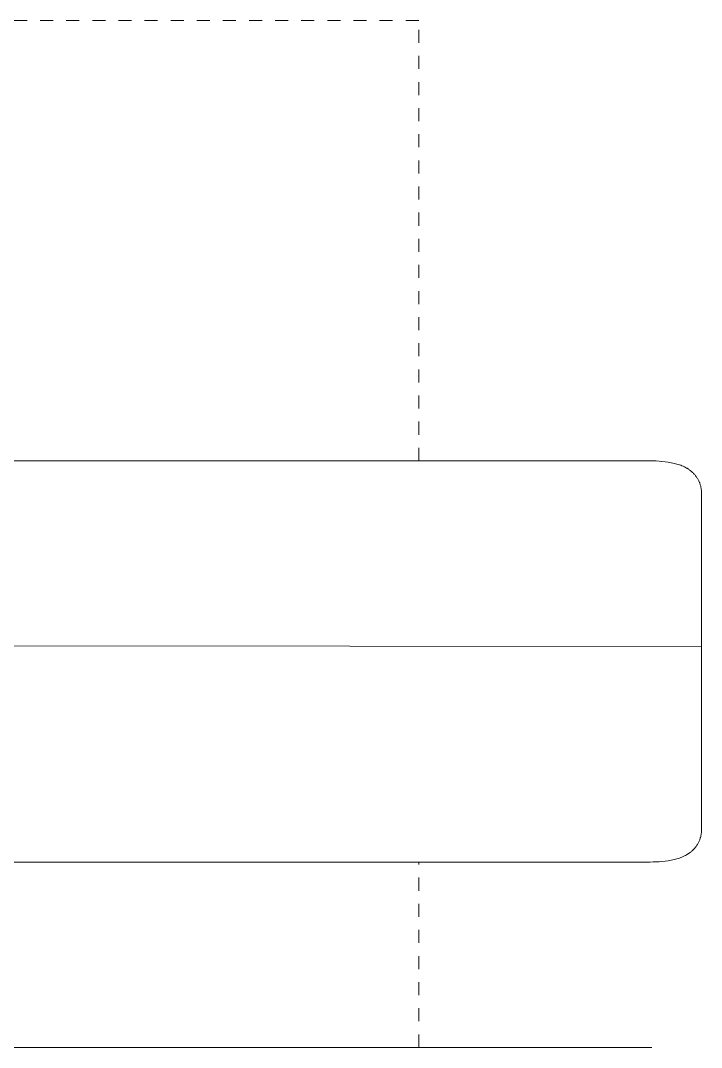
# Model space of a CAD drawing. Header units: inches. Extents: x -10 to 169, y -3 to 129.
# Drawn here: x 63.35 to 68.56, y 63.66 to 71.52 of the extents above; entities that cross this region are included whole.
import ezdxf

# ---------------------------------------------------------------- set-up
doc = ezdxf.new("R2010")
doc.units = ezdxf.units.IN
doc.linetypes.add('HIDDEN', pattern=[1.905, 1.27, -0.635])
doc.layers.add('ZANO_R', color=7, linetype='Continuous', lineweight=0)
doc.layers.add('ZANO_R_przerywana', color=250, linetype='HIDDEN', lineweight=0)

msp = doc.modelspace()

# ---------------------------------------------------------------- linework, layer by layer
at = {"layer": 'ZANO_R'}
for p, q in [((-1.90812, 68.14929), (68.17062, 68.14929)), ((68.17062, 68.14929), (68.19377, 68.14903)), ((68.19377, 68.14903), (68.2167, 68.14824)), ((68.2167, 68.14824), (68.23935, 68.14693)), ((68.23935, 68.14693), (68.26171, 68.14508)), ((68.26171, 68.14508), (68.28646, 68.14238)), ((68.28646, 68.14238), (68.31028, 68.13901)), ((68.31028, 68.13901), (68.32189, 68.13705)), ((68.32189, 68.13705), (68.33333, 68.13491)), ((68.33333, 68.13491), (68.34462, 68.13256)), ((68.34462, 68.13256), (68.35578, 68.13)), ((68.35578, 68.13), (68.36577, 68.12749)), ((68.36577, 68.12749), (68.37571, 68.12476)), ((68.37571, 68.12476), (68.38561, 68.1218)), ((68.38561, 68.1218), (68.39544, 68.11858)), ((68.39544, 68.11858), (68.40517, 68.1151)), ((68.40517, 68.1151), (68.4148, 68.11133)), ((68.4148, 68.11133), (68.42431, 68.10727)), ((68.42431, 68.10727), (68.43367, 68.1029)), ((68.43367, 68.1029), (68.44193, 68.0987)), ((68.44193, 68.0987), (68.45007, 68.09423)), ((68.45007, 68.09423), (68.4541, 68.09188)), ((68.4541, 68.09188), (68.45809, 68.08945)), ((68.45809, 68.08945), (68.46205, 68.08695)), ((68.46205, 68.08695), (68.46598, 68.08435)), ((68.46598, 68.08435), (68.46988, 68.08168)), ((68.46988, 68.08168), (68.47375, 68.07891)), ((68.47375, 68.07891), (68.47758, 68.07604)), ((68.47758, 68.07604), (68.48138, 68.07309)), ((68.48138, 68.07309), (68.48514, 68.07003)), ((68.48514, 68.07003), (68.48887, 68.06687)), ((68.48887, 68.06687), (68.49257, 68.06361)), ((68.49257, 68.06361), (68.49622, 68.06024)), ((68.49622, 68.06024), (68.50039, 68.05625)), ((68.50039, 68.05625), (68.50445, 68.05213)), ((68.50445, 68.05213), (68.50841, 68.0479)), ((68.50841, 68.0479), (68.51227, 68.04356)), ((68.51227, 68.04356), (68.51601, 68.03911)), ((68.51601, 68.03911), (68.51963, 68.03455)), ((68.51963, 68.03455), (68.52314, 68.0299)), ((68.52314, 68.0299), (68.52652, 68.02515)), ((68.52652, 68.02515), (68.52977, 68.02031)), ((68.52977, 68.02031), (68.53289, 68.01539)), ((68.53289, 68.01539), (68.53587, 68.0104)), ((68.53587, 68.0104), (68.53872, 68.00533)), ((68.53872, 68.00533), (68.54142, 68.00019)), ((68.54142, 68.00019), (68.54398, 67.99499)), ((68.54398, 67.99499), (68.5464, 67.98973)), ((68.5464, 67.98973), (68.54867, 67.98443)), ((68.54867, 67.98443), (68.55054, 67.97973)), ((68.55054, 67.97973), (68.55229, 67.97498)), ((68.55229, 67.97498), (68.55393, 67.97017)), ((68.55393, 67.97017), (68.55545, 67.96533)), ((68.55545, 67.96533), (68.55686, 67.96044)), ((68.55686, 67.96044), (68.55815, 67.95551)), ((68.55815, 67.95551), (68.55932, 67.95055)), ((68.55932, 67.95055), (68.56036, 67.94556)), ((68.56036, 67.94556), (68.56129, 67.94055)), ((68.56129, 67.94055), (68.56209, 67.93551)), ((68.56209, 67.93551), (68.56277, 67.93047)), ((68.56277, 67.93047), (68.56333, 67.92541)), ((68.56333, 67.92541), (68.56376, 67.92034)), ((68.56376, 67.92034), (68.56407, 67.91528)), ((68.56407, 67.91528), (68.56426, 67.91021)), ((68.56426, 67.91021), (68.56432, 67.90516)), ((68.56432, 66.83506), (68.56432, 67.90516)), ((68.56432, 65.32215), (68.56432, 66.83506)), ((68.56432, 66.72913), (-2.30182, 66.77396)), ((68.55229, 65.25233), (68.55054, 65.24758)), ((68.55393, 65.25714), (68.55229, 65.25233)), ((68.55545, 65.26199), (68.55393, 65.25714)), ((68.55686, 65.26688), (68.55545, 65.26199)), ((68.55815, 65.2718), (68.55686, 65.26688)), ((68.55932, 65.27676), (68.55815, 65.2718)), ((68.56036, 65.28175), (68.55932, 65.27676)), ((68.56129, 65.28677), (68.56036, 65.28175)), ((68.56209, 65.2918), (68.56129, 65.28677)), ((68.56277, 65.29685), (68.56209, 65.2918)), ((68.56333, 65.3019), (68.56277, 65.29685)), ((68.56376, 65.30697), (68.56333, 65.3019)), ((68.56407, 65.31203), (68.56376, 65.30697)), ((68.56426, 65.3171), (68.56407, 65.31203)), ((68.56432, 65.32215), (68.56426, 65.3171)), ((68.50039, 65.17107), (68.49622, 65.16707)), ((68.50445, 65.17518), (68.50039, 65.17107)), ((68.50841, 65.17941), (68.50445, 65.17518)), ((68.51227, 65.18376), (68.50841, 65.17941)), ((68.51601, 65.18821), (68.51227, 65.18376)), ((68.51963, 65.19276), (68.51601, 65.18821)), ((68.52314, 65.19741), (68.51963, 65.19276)), ((68.52652, 65.20216), (68.52314, 65.19741)), ((68.52977, 65.207), (68.52652, 65.20216)), ((68.53289, 65.21192), (68.52977, 65.207)), ((68.53587, 65.21692), (68.53289, 65.21192)), ((68.53872, 65.22199), (68.53587, 65.21692)), ((68.54142, 65.22712), (68.53872, 65.22199)), ((68.54398, 65.23232), (68.54142, 65.22712)), ((68.5464, 65.23758), (68.54398, 65.23232)), ((68.54867, 65.24288), (68.5464, 65.23758)), ((68.55054, 65.24758), (68.54867, 65.24288)), ((68.33333, 65.09241), (68.32189, 65.09026)), ((68.34462, 65.09476), (68.33333, 65.09241)), ((68.35578, 65.09731), (68.34462, 65.09476)), ((68.36577, 65.09982), (68.35578, 65.09731)), ((68.37571, 65.10255), (68.36577, 65.09982)), ((68.38561, 65.10551), (68.37571, 65.10255)), ((68.39544, 65.10873), (68.38561, 65.10551)), ((68.40517, 65.11221), (68.39544, 65.10873)), ((68.4148, 65.11598), (68.40517, 65.11221)), ((68.42431, 65.12004), (68.4148, 65.11598)), ((68.43367, 65.12442), (68.42431, 65.12004)), ((68.44193, 65.12861), (68.43367, 65.12442)), ((68.45007, 65.13308), (68.44193, 65.12861)), ((68.4541, 65.13543), (68.45007, 65.13308)), ((68.45809, 65.13786), (68.4541, 65.13543)), ((68.46205, 65.14037), (68.45809, 65.13786)), ((68.46598, 65.14296), (68.46205, 65.14037)), ((68.46988, 65.14564), (68.46598, 65.14296)), ((68.47375, 65.14841), (68.46988, 65.14564)), ((68.47758, 65.15127), (68.47375, 65.14841)), ((68.48138, 65.15423), (68.47758, 65.15127)), ((68.48514, 65.15728), (68.48138, 65.15423)), ((68.48887, 65.16044), (68.48514, 65.15728)), ((68.49257, 65.1637), (68.48887, 65.16044)), ((68.49622, 65.16707), (68.49257, 65.1637)), ((68.17062, 65.07802), (-1.90812, 65.07802)), ((68.19377, 65.07828), (68.17062, 65.07802)), ((68.2167, 65.07907), (68.19377, 65.07828)), ((68.23935, 65.08038), (68.2167, 65.07907)), ((68.26171, 65.08223), (68.23935, 65.08038)), ((68.28646, 65.08494), (68.26171, 65.08223)), ((68.31028, 65.0883), (68.28646, 65.08494)), ((68.32189, 65.09026), (68.31028, 65.0883)), ((-1.90812, 63.65861), (68.17062, 63.65861)), ((68.17062, 63.65861), (68.18433, 63.6584))]:
    msp.add_line(p, q, dxfattribs=at)
at = {"layer": 'ZANO_R_przerywana', "ltscale": 0.05}
for p, q in [((66.39897, 71.51984), (54.58794, 71.51984)), ((66.39897, 68.14929), (66.39897, 71.51984)), ((66.39897, 63.65861), (66.39897, 65.07802))]:
    msp.add_line(p, q, dxfattribs=at)

doc.saveas('drawing.dxf')
